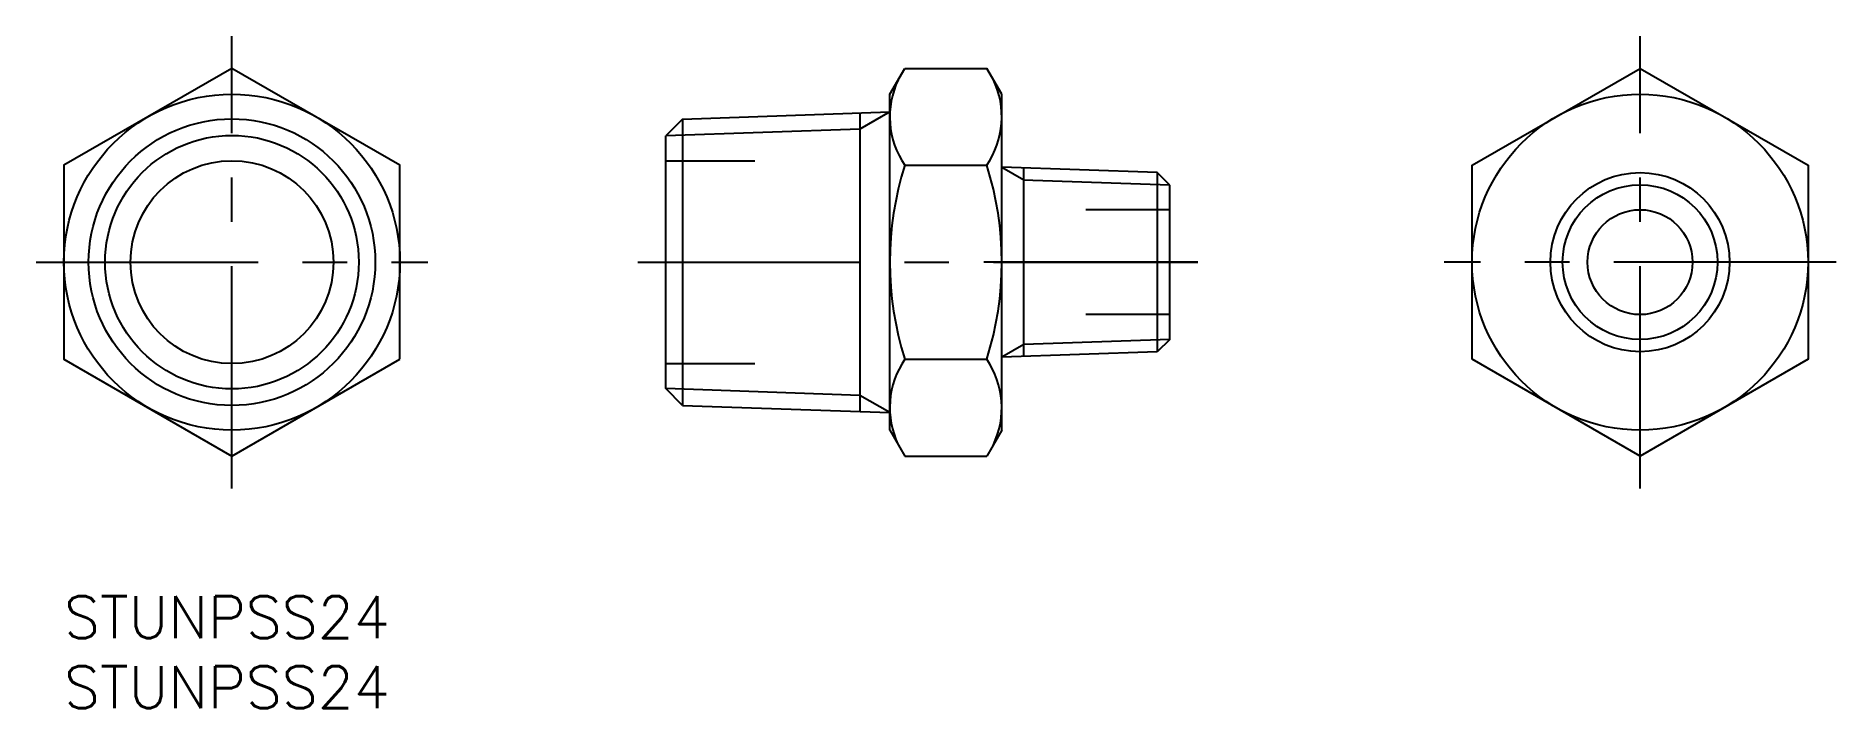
# Model space of a CAD drawing. Extents: x -2 to 127, y -8 to 40.
import ezdxf

# ---------------------------------------------------------------- set-up
doc = ezdxf.new("R2010")
doc.units = 0
doc.header["$LTSCALE"] = 0.5
doc.linetypes.add('CENTER', pattern=[50.8, 31.75, -6.35, 6.35, -6.35])
doc.linetypes.add('DASHED', pattern=[19.05, 12.7, -6.35])
for name, color, linetype in [('MSM_CENTER', 1, 'CENTER'), ('MSM_CONTINUOUS', 7, 'CONTINUOUS'), ('MSM_DASHED', 4, 'DASHED'), ('MSM_NARROW', 5, 'CONTINUOUS'), ('MSM_PART_NUMBER', 7, 'CONTINUOUS')]:
    doc.layers.add(name, color=color, linetype=linetype)
doc.styles.get("Standard").update_dxf_attribs({"font": 'txt.shx', "height": 3, "bigfont": 'bigfont.shx'})

# ---------------------------------------------------------------- blocks, each defined once
blk = doc.blocks.new('*U11')
at = {"layer": 'MSM_PART_NUMBER'}
blk.add_text('STUNPSS24', height=3, dxfattribs=at).set_placement((0, -3))
blk = doc.blocks.new('*U12')
at = {"layer": 'MSM_PART_NUMBER'}
blk.add_text('STUNPSS24', height=3, dxfattribs=at).set_placement((0, -8))

msp = doc.modelspace()

# ---------------------------------------------------------------- linework, layer by layer
at = {"layer": 'MSM_CENTER'}
for p, q in [((12, 7.69), (12, 40.02)), ((112.6, 7.69), (112.6, 40.02)), ((-2, 23.86), (26, 23.86)), ((41, 23.86), (81, 23.86)), ((81, 23.86), (65.71, 23.86)), ((126.6, 23.86), (98.6, 23.86))]:
    msp.add_line(p, q, dxfattribs=at)
at = {"layer": 'MSM_CONTINUOUS'}
for p, q in [((59, 35.86), (60.07, 37.71)), ((60.07, 37.71), (65.93, 37.71)), ((67, 35.86), (65.93, 37.71)), ((9, 35.98), (9, 35.98)), ((59, 11.86), (59, 35.86)), ((67, 11.86), (67, 35.86)), ((115.6, 35.98), (115.6, 35.98)), ((6, 34.25), (6, 34.25)), ((44.2, 34.09), (43, 32.89)), ((44.2, 34.09), (59, 34.61)), ((44.2, 34.09), (44.2, 13.62)), ((56.86, 34.53), (56.86, 13.18)), ((118.6, 34.25), (118.6, 34.25)), ((43, 14.83), (43, 32.89)), ((60.07, 30.78), (65.93, 30.78)), ((78.11, 30.26), (67, 30.64)), ((68.58, 17.17), (68.58, 30.59)), ((79, 29.37), (78.11, 30.26)), ((78.11, 30.26), (78.11, 17.46)), ((79, 18.34), (79, 29.37)), ((79, 18.34), (78.11, 17.46)), ((60.07, 16.93), (65.93, 16.93)), ((78.11, 17.46), (67, 17.07)), ((44.2, 13.62), (43, 14.83)), ((44.2, 13.62), (59, 13.11)), ((59, 11.86), (60.07, 10)), ((67, 11.86), (65.93, 10)), ((60.07, 10), (65.93, 10))]:
    msp.add_line(p, q, dxfattribs=at)
for points in [[(24, 16.93), (24, 30.78), (12, 37.71), (0, 30.78), (0, 16.93), (12, 10)], [(100.6, 16.93), (100.6, 30.78), (112.6, 37.71), (124.6, 30.78), (124.6, 16.93), (112.6, 10)]]:
    msp.add_lwpolyline(points, close=True, dxfattribs=at)
for centre, radius in [((12, 23.86), 12), ((112.6, 23.86), 12), ((12, 23.86), 10.24), ((12, 23.86), 7.25), ((112.6, 23.86), 6.4), ((112.6, 23.86), 3.75)]:
    msp.add_circle(centre, radius, dxfattribs=at)
for centre, radius, start, end in [((65.13, 34.25), 6.13, 154.3842, 214.3842), ((60.87, 34.25), 6.13, 325.6158, 25.6158), ((81.93, 23.86), 22.93, 162.4121, 197.5879), ((44.07, 23.86), 22.93, 342.4121, 17.5879), ((65.13, 13.46), 6.13, 145.6158, 205.6158), ((60.87, 13.46), 6.13, 334.3842, 34.3842)]:
    msp.add_arc(centre, radius, start, end, dxfattribs=at)
at = {"layer": 'MSM_DASHED'}
for p, q in [((43, 31.11), (51, 31.11)), ((79, 27.61), (73, 27.61)), ((79, 20.11), (73, 20.11)), ((43, 16.61), (51, 16.61))]:
    msp.add_line(p, q, dxfattribs=at)
at = {"layer": 'MSM_NARROW'}
for p, q in [((59, 34.61), (56.86, 33.37)), ((56.86, 33.37), (43, 32.89)), ((68.58, 29.71), (67, 30.62)), ((79, 29.37), (68.53, 29.73)), ((79, 18.34), (68.58, 17.98)), ((68.58, 17.98), (67, 17.07)), ((56.86, 14.34), (43, 14.83)), ((59, 13.11), (56.86, 14.34))]:
    msp.add_line(p, q, dxfattribs=at)
for centre, radius in [((12, 23.86), 9.06), ((112.6, 23.86), 5.53)]:
    msp.add_circle(centre, radius, dxfattribs=at)

# ---------------------------------------------------------------- block references
at = {"layer": 'MSM_CONTINUOUS'}
for name in ['*U11', '*U12']:
    msp.add_blockref(name, (0, 0), dxfattribs=at)

doc.saveas('drawing.dxf')
